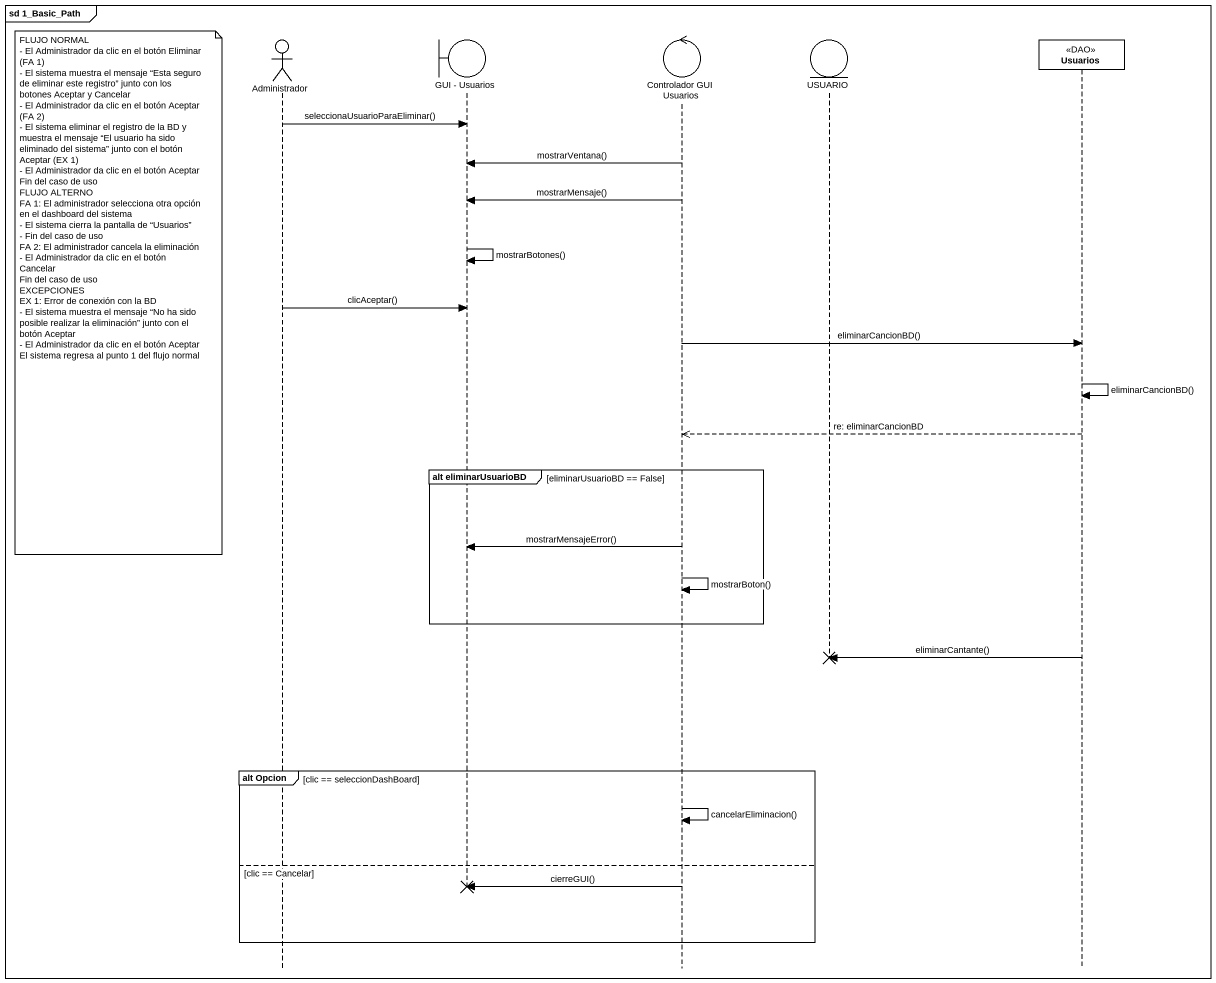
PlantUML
@startuml
mainframe sd 1_Basic_Path
hide footbox
actor Administrador
boundary "GUI - Usuarios" as GUI_Usuarios
control "Controlador GUI Usuarios" as Controlador_GUI_Usuarios
entity USUARIO
participant Usuarios <<DAO>>

Administrador -> GUI_Usuarios : seleccionaUsuarioParaEliminar()
Controlador_GUI_Usuarios -> GUI_Usuarios : mostrarVentana()
Controlador_GUI_Usuarios -> GUI_Usuarios : mostrarMensaje()
GUI_Usuarios -> GUI_Usuarios : mostrarBotones()
note left of Administrador
  FLUJO NORMAL
  - El Administrador da clic en el botón Eliminar (FA 1)
  - El sistema muestra el mensaje “Esta seguro de eliminar este registro” junto con los botones Aceptar y Cancelar
  - El Administrador da clic en el botón Aceptar (FA 2)
  - El sistema eliminar el registro de la BD y muestra el mensaje “El usuario ha sido eliminado del sistema” junto con el botón Aceptar (EX 1)
  - El Administrador da clic en el botón Aceptar
  Fin del caso de uso
  FLUJO ALTERNO
  FA 1: El administrador selecciona otra opción en el dashboard del sistema
  - El sistema cierra la pantalla de “Usuarios”
  - Fin del caso de uso
  FA 2: El administrador cancela la eliminación
  - El Administrador da clic en el botón Cancelar
  Fin del caso de uso
  EXCEPCIONES
  EX 1: Error de conexión con la BD
  - El sistema muestra el mensaje “No ha sido posible realizar la eliminación” junto con el botón Aceptar
  - El Administrador da clic en el botón Aceptar
  El sistema regresa al punto 1 del flujo normal
end note
Administrador -> GUI_Usuarios : clicAceptar()
Controlador_GUI_Usuarios -> Usuarios : eliminarCancionBD()
Usuarios -> Usuarios : eliminarCancionBD()
Usuarios -->> Controlador_GUI_Usuarios : re: eliminarCancionBD
group alt eliminarUsuarioBD [eliminarUsuarioBD == False]
  Controlador_GUI_Usuarios -> GUI_Usuarios : mostrarMensajeError()
  Controlador_GUI_Usuarios -> Controlador_GUI_Usuarios : mostrarBoton()
end
Usuarios -> USUARIO !! : eliminarCantante()
group alt Opcion [clic == seleccionDashBoard]
  Controlador_GUI_Usuarios -> Controlador_GUI_Usuarios : cancelarEliminacion()
else clic == Cancelar
  Controlador_GUI_Usuarios -> GUI_Usuarios !! : cierreGUI()
end
@enduml
